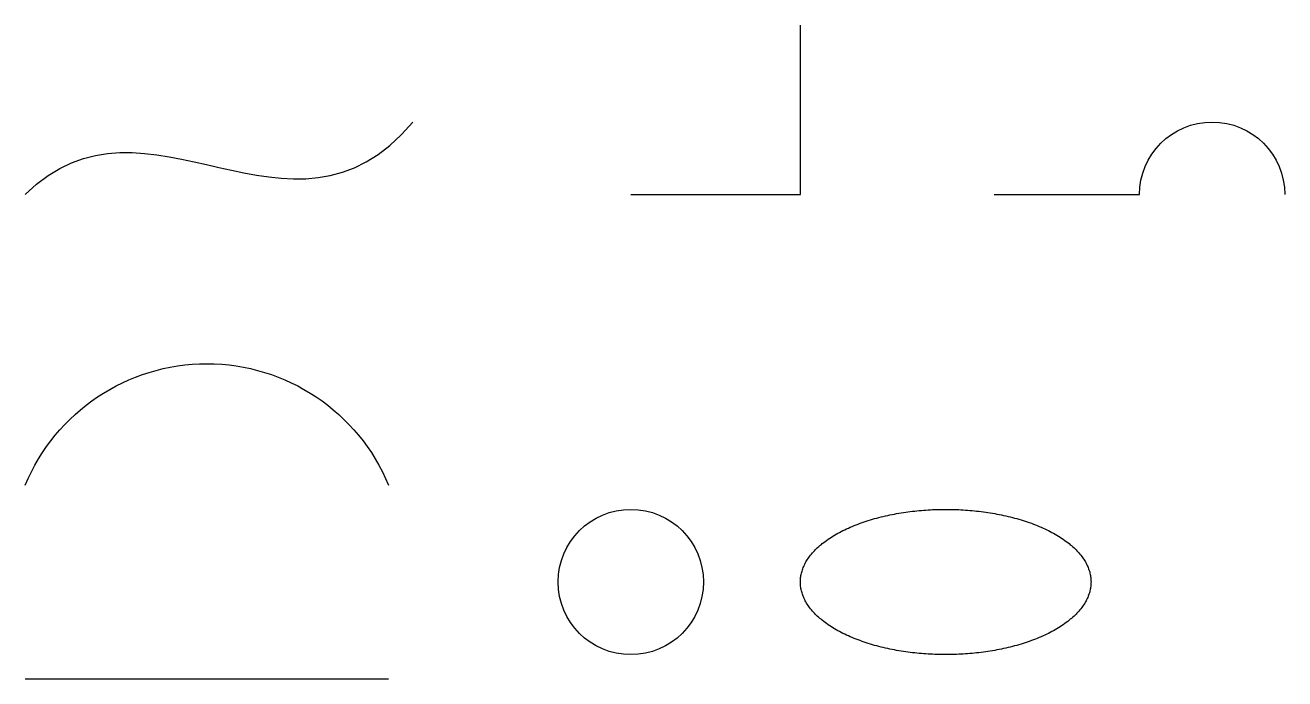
# Model space of a CAD drawing. Header units: millimetres. Extents: x 0 to 52, y 0 to 27.
import ezdxf

# ---------------------------------------------------------------- set-up
doc = ezdxf.new("R2010")
doc.units = ezdxf.units.MM
doc.layers.add('Default', color=7, linetype='Continuous')

msp = doc.modelspace()

# ---------------------------------------------------------------- linework, layer by layer
at = {"layer": 'Default'}
for p, q in [((40, 20), (46, 20)), ((0, 0), (15, 0))]:
    msp.add_line(p, q, dxfattribs=at)
msp.add_lwpolyline([(25, 20), (32, 20), (32, 27)], dxfattribs=at)
msp.add_circle((25, 4), 3, dxfattribs=at)
at = {"layer": 'Default', "extrusion": (0, 0, -1)}
for centre, radius, start, end in [((-49, 20), 3, 0, 180), ((-7.5, 4.9), 8.115, 22.4569, 157.5431)]:
    msp.add_arc(centre, radius, start, end, dxfattribs=at)
at = {"layer": 'Default'}
msp.add_open_spline([(0, 20), (5, 25, 3), (11, 17, -2), (16, 23)], degree=3, dxfattribs=at)
msp.add_rational_spline([(44, 4), (44, 7), (38, 7), (32, 7), (32, 4), (32, 1), (38, 1), (44, 1), (44, 4)], [1, 0.707106781187, 1, 0.707106781187, 1, 0.707106781187, 1, 0.707106781187, 1], degree=2, knots=[0, 0, 0, 1.570796, 1.570796, 3.141593, 3.141593, 4.712389, 4.712389, 6.283185, 6.283185, 6.283185], dxfattribs=at)

doc.saveas('drawing.dxf')
